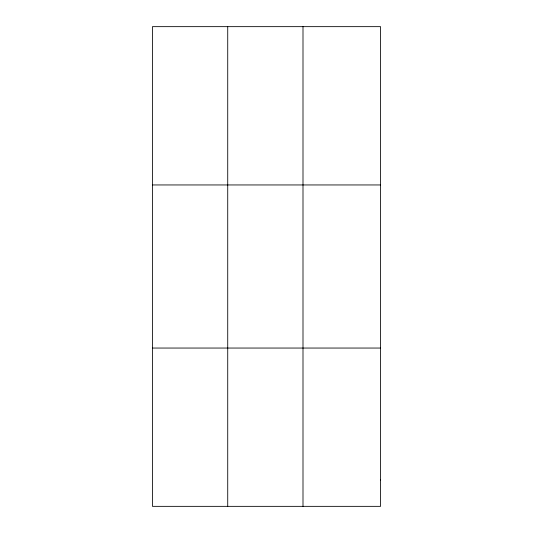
<?xml version="1.0" encoding="UTF-8"?>
<svg xmlns="http://www.w3.org/2000/svg" width="533" height="533" viewBox="0 0 533 533"><rect width="100%" height="100%" fill="white"/><g stroke="black" fill="none" stroke-linecap="round" stroke-linejoin="round"><path stroke-width="0.8" d="M227.724 26.65L227.724 506.35M302.997 26.65L302.997 506.35M152.445 184.951L380.555 184.951M152.445 348.049L380.555 348.049M380.555 479.966L380.555 506.35L152.445 506.35L152.445 26.65L380.555 26.65L380.555 479.966"/></g></svg>
